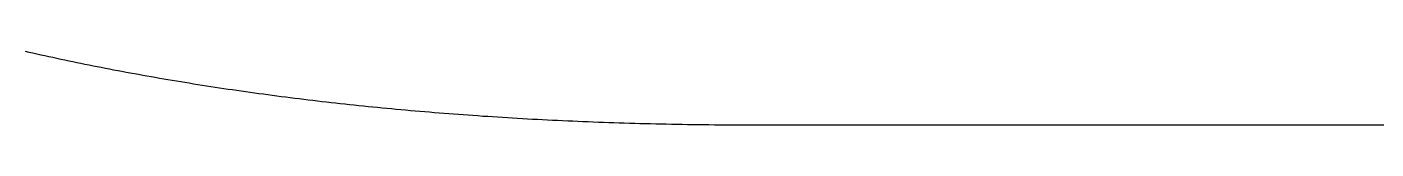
# Model space of a CAD drawing. Extents: x -14 to 314, y -178 to 13.
# Drawn here: x 218.01 to 234.21, y -178.5 to -177.62 of the extents above; entities that cross this region are included whole.
import ezdxf

# ---------------------------------------------------------------- set-up
doc = ezdxf.new("R2010")
doc.units = 0
doc.layers.add('BLACK', color=7, linetype='CONTINUOUS')

msp = doc.modelspace()

# ---------------------------------------------------------------- linework, layer by layer
at = {"layer": 'BLACK', "linetype": 'CONTINUOUS'}
for p, q in [((217.991292, -177.618459), (218.038584, -177.629166)), ((218.038584, -177.629166), (218.085975, -177.639813)), ((218.085975, -177.639813), (218.133467, -177.6504)), ((218.133467, -177.6504), (218.181058, -177.660928)), ((218.181058, -177.660928), (218.22875, -177.671396)), ((218.22875, -177.671396), (218.276542, -177.681804)), ((218.276542, -177.681804), (218.324436, -177.692152)), ((218.324436, -177.692152), (218.37243, -177.70244)), ((218.37243, -177.70244), (218.420526, -177.712668)), ((218.420526, -177.712668), (218.468723, -177.722835)), ((218.468723, -177.722835), (218.517021, -177.732943)), ((218.517021, -177.732943), (218.565422, -177.74299)), ((218.565422, -177.74299), (218.613925, -177.752976)), ((218.613925, -177.752976), (218.66253, -177.762902)), ((218.66253, -177.762902), (218.711238, -177.772767)), ((218.711238, -177.772767), (218.760048, -177.782571)), ((218.760048, -177.782571), (218.808962, -177.792315)), ((218.808962, -177.792315), (218.857979, -177.801997)), ((218.857979, -177.801997), (218.9071, -177.811618)), ((218.9071, -177.811618), (218.956324, -177.821178)), ((218.956324, -177.821178), (219.005652, -177.830677)), ((219.005652, -177.830677), (219.055085, -177.840114)), ((219.055085, -177.840114), (219.104622, -177.84949)), ((219.104622, -177.84949), (219.154263, -177.858804)), ((219.154263, -177.858804), (219.20401, -177.868056)), ((219.20401, -177.868056), (219.253861, -177.877247)), ((219.253861, -177.877247), (219.303818, -177.886375)), ((219.303818, -177.886375), (219.353881, -177.895442)), ((219.353881, -177.895442), (219.404049, -177.904446)), ((219.404049, -177.904446), (219.454324, -177.913388)), ((219.454324, -177.913388), (219.504704, -177.922268)), ((219.504704, -177.922268), (219.555192, -177.931085)), ((219.555192, -177.931085), (219.605786, -177.93984)), ((219.605786, -177.93984), (219.656487, -177.948532)), ((219.656487, -177.948532), (219.707295, -177.957161)), ((219.707295, -177.957161), (219.758211, -177.965727)), ((219.758211, -177.965727), (219.809235, -177.974231)), ((219.809235, -177.974231), (219.860367, -177.982671)), ((219.860367, -177.982671), (219.911606, -177.991048)), ((219.911606, -177.991048), (219.962955, -177.999361)), ((219.962955, -177.999361), (220.014411, -178.007611)), ((220.014411, -178.007611), (220.065977, -178.015798)), ((220.065977, -178.015798), (220.117652, -178.02392)), ((220.117652, -178.02392), (220.169437, -178.031979)), ((220.169437, -178.031979), (220.221331, -178.039974)), ((220.221331, -178.039974), (220.273335, -178.047905)), ((220.273335, -178.047905), (220.325449, -178.055772)), ((220.325449, -178.055772), (220.377673, -178.063575)), ((220.377673, -178.063575), (220.430008, -178.071313)), ((220.430008, -178.071313), (220.482454, -178.078987)), ((220.482454, -178.078987), (220.535011, -178.086596)), ((220.535011, -178.086596), (220.587679, -178.09414)), ((220.587679, -178.09414), (220.640459, -178.101619)), ((220.640459, -178.101619), (220.693351, -178.109034)), ((220.693351, -178.109034), (220.746355, -178.116383)), ((220.746355, -178.116383), (220.799471, -178.123668)), ((220.799471, -178.123668), (220.8527, -178.130886)), ((220.8527, -178.130886), (220.906042, -178.13804)), ((220.906042, -178.13804), (220.959496, -178.145128)), ((220.959496, -178.145128), (221.013064, -178.15215)), ((221.013064, -178.15215), (221.066746, -178.159106)), ((221.066746, -178.159106), (221.120542, -178.165997)), ((221.120542, -178.165997), (221.174451, -178.172821)), ((221.174451, -178.172821), (221.228475, -178.179579)), ((221.228475, -178.179579), (221.282613, -178.186271)), ((221.282613, -178.186271), (221.336867, -178.192896)), ((221.336867, -178.192896), (221.391235, -178.199455)), ((221.391235, -178.199455), (221.445719, -178.205947)), ((221.445719, -178.205947), (221.500318, -178.212373)), ((221.500318, -178.212373), (221.555033, -178.218731)), ((221.555033, -178.218731), (221.609865, -178.225022)), ((221.609865, -178.225022), (221.664812, -178.231246)), ((221.664812, -178.231246), (221.719877, -178.237403)), ((221.719877, -178.237403), (221.775058, -178.243493)), ((221.775058, -178.243493), (221.830356, -178.249514)), ((221.830356, -178.249514), (221.885772, -178.255468)), ((221.885772, -178.255468), (221.941305, -178.261355)), ((221.941305, -178.261355), (221.996956, -178.267173)), ((221.996956, -178.267173), (222.052726, -178.272923)), ((222.052726, -178.272923), (222.108613, -178.278605)), ((222.108613, -178.278605), (222.16462, -178.284218)), ((222.16462, -178.284218), (222.220745, -178.289763)), ((222.220745, -178.289763), (222.27699, -178.29524)), ((222.27699, -178.29524), (222.333354, -178.300647)), ((222.333354, -178.300647), (222.389838, -178.305986)), ((222.389838, -178.305986), (222.446442, -178.311256)), ((222.446442, -178.311256), (222.503166, -178.316456)), ((222.503166, -178.316456), (222.56001, -178.321587)), ((222.56001, -178.321587), (222.616975, -178.326649)), ((222.616975, -178.326649), (222.674062, -178.331641)), ((222.674062, -178.331641), (222.73127, -178.336564)), ((222.73127, -178.336564), (222.788599, -178.341416)), ((222.788599, -178.341416), (222.84605, -178.346199)), ((222.84605, -178.346199), (222.903623, -178.350911)), ((222.903623, -178.350911), (222.961319, -178.355553)), ((222.961319, -178.355553), (223.019137, -178.360125)), ((223.019137, -178.360125), (223.077078, -178.364626)), ((223.077078, -178.364626), (223.135143, -178.369057)), ((223.135143, -178.369057), (223.19333, -178.373416)), ((223.19333, -178.373416), (223.251642, -178.377705)), ((223.251642, -178.377705), (223.310077, -178.381923)), ((223.310077, -178.381923), (223.368637, -178.386069)), ((223.368637, -178.386069), (223.427321, -178.390144)), ((223.427321, -178.390144), (223.486131, -178.394147)), ((223.486131, -178.394147), (223.545065, -178.398079)), ((223.545065, -178.398079), (223.604124, -178.401939)), ((223.604124, -178.401939), (223.663309, -178.405727)), ((223.663309, -178.405727), (223.722621, -178.409442)), ((223.722621, -178.409442), (223.782058, -178.413086)), ((223.782058, -178.413086), (223.841622, -178.416657)), ((223.841622, -178.416657), (223.901312, -178.420155)), ((223.901312, -178.420155), (223.961129, -178.423581)), ((223.961129, -178.423581), (224.021074, -178.426934)), ((224.021074, -178.426934), (224.081146, -178.430213)), ((224.081146, -178.430213), (224.141347, -178.43342)), ((224.141347, -178.43342), (224.201675, -178.436553)), ((224.201675, -178.436553), (224.262131, -178.439613)), ((224.262131, -178.439613), (224.322717, -178.4426)), ((224.322717, -178.4426), (224.383431, -178.445512)), ((224.383431, -178.445512), (224.444275, -178.448351)), ((224.444275, -178.448351), (224.505248, -178.451115)), ((224.505248, -178.451115), (224.566351, -178.453806)), ((224.566351, -178.453806), (224.627583, -178.456422)), ((224.627583, -178.456422), (224.688947, -178.458963)), ((224.688947, -178.458963), (224.750441, -178.46143)), ((224.750441, -178.46143), (224.812066, -178.463822)), ((224.812066, -178.463822), (224.873822, -178.466139)), ((224.873822, -178.466139), (224.935709, -178.46838)), ((224.935709, -178.46838), (224.997729, -178.470547)), ((224.997729, -178.470547), (225.05988, -178.472638)), ((225.05988, -178.472638), (225.122164, -178.474653)), ((225.122164, -178.474653), (225.184581, -178.476593)), ((225.184581, -178.476593), (225.24713, -178.478456)), ((225.24713, -178.478456), (225.309813, -178.480244)), ((225.309813, -178.480244), (225.372629, -178.481955)), ((225.372629, -178.481955), (225.435579, -178.48359)), ((225.435579, -178.48359), (225.498664, -178.485149)), ((225.498664, -178.485149), (225.561882, -178.48663)), ((225.561882, -178.48663), (225.625235, -178.488035)), ((225.625235, -178.488035), (225.688724, -178.489363)), ((225.688724, -178.489363), (225.752347, -178.490613)), ((225.752347, -178.490613), (225.816106, -178.491786)), ((225.816106, -178.491786), (225.880001, -178.492882)), ((225.880001, -178.492882), (225.944033, -178.4939)), ((225.944033, -178.4939), (226.0082, -178.49484)), ((226.0082, -178.49484), (226.072505, -178.495702)), ((226.072505, -178.495702), (226.136946, -178.496485)), ((226.136946, -178.496485), (226.201525, -178.497191)), ((226.201525, -178.497191), (226.266241, -178.497818)), ((226.266241, -178.497818), (226.331096, -178.498366)), ((226.331096, -178.498366), (226.396088, -178.498835)), ((226.396088, -178.498835), (226.461219, -178.499226)), ((226.461219, -178.499226), (226.526489, -178.499537)), ((226.526489, -178.499537), (226.591899, -178.499769)), ((226.591899, -178.499769), (226.657447, -178.499921)), ((226.657447, -178.499921), (226.723136, -178.499993)), ((226.723136, -178.499993), (226.75, -178.5)), ((226.75, -178.5), (264.75, -178.5))]:
    msp.add_line(p, q, dxfattribs=at)

doc.saveas('drawing.dxf')
